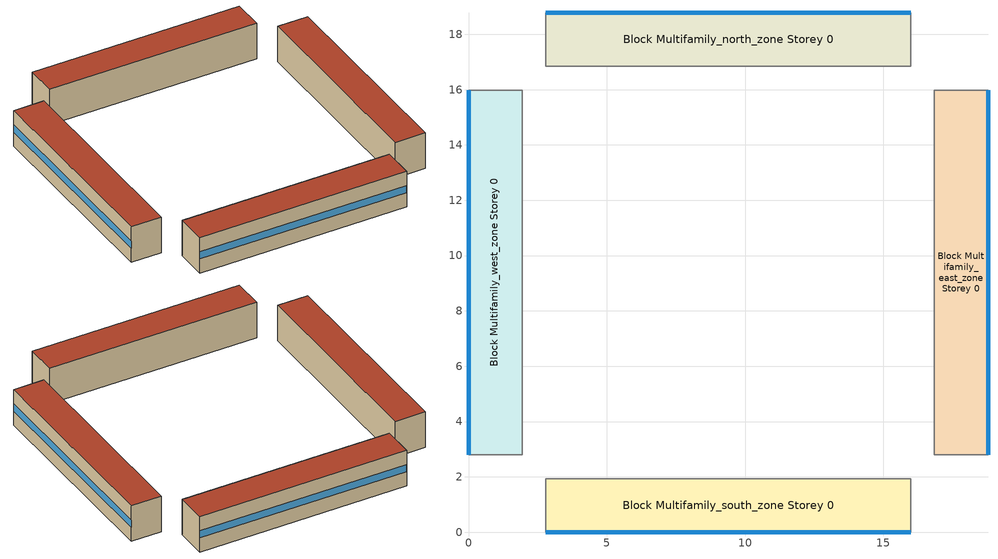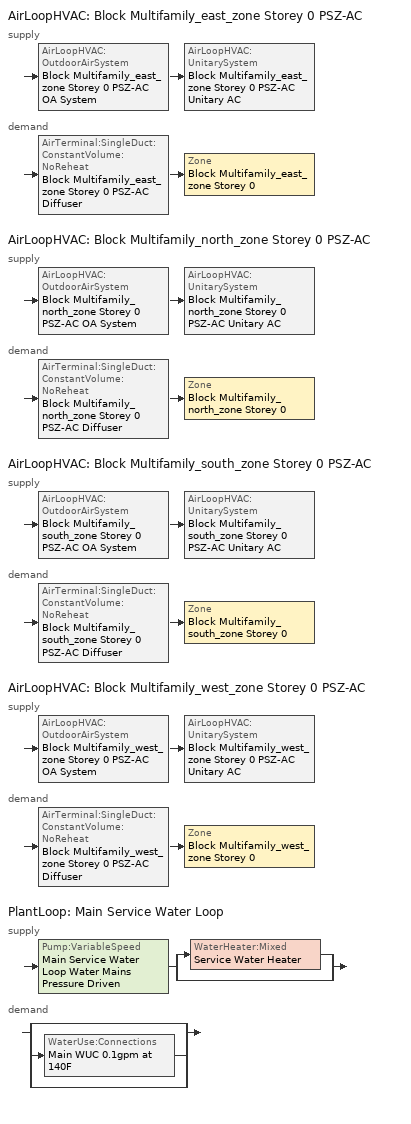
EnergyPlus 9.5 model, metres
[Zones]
Block Multifamily_south_zone Storey 0
 floor ground (Multifamily_south_zone_perimeter_bottom_floor_ffactor): 15.99,1.94 15.99,0 2.79,0 2.79,1.94 z0
 wall outside (ext_wall_wood_framed): 2.79,0 15.99,0 z0:2.38
 wall adiabatic (int_wall_default): 15.99,0 15.99,1.94 2.79,1.94 2.79,0 z0:2.38
 window (window_u_2.2596_shgc_0.3350): 2.8,0 15.98,0 z0.95:1.43
 roof outside (roof_attic_and_other): 15.99,0 15.99,1.94 2.79,1.94 2.79,0 z2.38
Block Multifamily_west_zone Storey 0
 floor ground (Multifamily_west_zone_perimeter_bottom_floor_ffactor): 1.94,15.99 1.94,2.79 0,2.79 0,15.99 z0
 wall outside (ext_wall_wood_framed): 0,15.99 0,2.79 z0:2.38
 wall adiabatic (int_wall_default): 0,2.79 1.94,2.79 1.94,15.99 0,15.99 z0:2.38
 window (window_u_2.2596_shgc_0.3350): 0,15.98 0,2.8 z0.95:1.43
 roof outside (roof_attic_and_other): 1.94,2.79 1.94,15.99 0,15.99 0,2.79 z2.38
Block Multifamily_north_zone Storey 0
 floor ground (Multifamily_north_zone_perimeter_bottom_floor_ffactor): 15.99,18.78 15.99,16.84 2.79,16.84 2.79,18.78 z0
 wall outside (ext_wall_wood_framed): 15.99,18.78 2.79,18.78 z0:2.38
 wall adiabatic (int_wall_default): 2.79,18.78 2.79,16.84 15.99,16.84 15.99,18.78 z0:2.38
 window (window_u_2.2596_shgc_0.3350): 15.98,18.78 2.8,18.78 z0.95:1.43
 roof outside (roof_attic_and_other): 15.99,16.84 15.99,18.78 2.79,18.78 2.79,16.84 z2.38
Block Multifamily_east_zone Storey 0
 floor ground (Multifamily_east_zone_perimeter_bottom_floor_ffactor): 18.78,15.99 18.78,2.79 16.84,2.79 16.84,15.99 z0
 wall outside (ext_wall_wood_framed): 18.78,2.79 18.78,15.99 z0:2.38
 wall adiabatic (int_wall_default): 18.78,15.99 16.84,15.99 16.84,2.79 18.78,2.79 z0:2.38
 window (window_u_2.2596_shgc_0.3350): 18.78,2.8 18.78,15.98 z0.95:1.43
 roof outside (roof_attic_and_other): 18.78,2.79 18.78,15.99 16.84,15.99 16.84,2.79 z2.38
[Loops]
AirLoopHVAC 'Block Multifamily_east_zone Storey 0 PSZ-AC'
 supply: AirLoopHVAC:OutdoorAirSystem 'Block Multifamily_east_zone Storey 0 PSZ-AC OA System' > AirLoopHVAC:UnitarySystem 'Block Multifamily_east_zone Storey 0 PSZ-AC Unitary AC'
 demand: AirTerminal:SingleDuct:ConstantVolume:NoReheat 'Block Multifamily_east_zone Storey 0 PSZ-AC Diffuser' > Zone 'Block Multifamily_east_zone Storey 0'
AirLoopHVAC 'Block Multifamily_north_zone Storey 0 PSZ-AC'
 supply: AirLoopHVAC:OutdoorAirSystem 'Block Multifamily_north_zone Storey 0 PSZ-AC OA System' > AirLoopHVAC:UnitarySystem 'Block Multifamily_north_zone Storey 0 PSZ-AC Unitary AC'
 demand: AirTerminal:SingleDuct:ConstantVolume:NoReheat 'Block Multifamily_north_zone Storey 0 PSZ-AC Diffuser' > Zone 'Block Multifamily_north_zone Storey 0'
AirLoopHVAC 'Block Multifamily_south_zone Storey 0 PSZ-AC'
 supply: AirLoopHVAC:OutdoorAirSystem 'Block Multifamily_south_zone Storey 0 PSZ-AC OA System' > AirLoopHVAC:UnitarySystem 'Block Multifamily_south_zone Storey 0 PSZ-AC Unitary AC'
 demand: AirTerminal:SingleDuct:ConstantVolume:NoReheat 'Block Multifamily_south_zone Storey 0 PSZ-AC Diffuser' > Zone 'Block Multifamily_south_zone Storey 0'
AirLoopHVAC 'Block Multifamily_west_zone Storey 0 PSZ-AC'
 supply: AirLoopHVAC:OutdoorAirSystem 'Block Multifamily_west_zone Storey 0 PSZ-AC OA System' > AirLoopHVAC:UnitarySystem 'Block Multifamily_west_zone Storey 0 PSZ-AC Unitary AC'
 demand: AirTerminal:SingleDuct:ConstantVolume:NoReheat 'Block Multifamily_west_zone Storey 0 PSZ-AC Diffuser' > Zone 'Block Multifamily_west_zone Storey 0'
PlantLoop 'Main Service Water Loop'
 supply: Pump:VariableSpeed 'Main Service Water Loop Water Mains Pressure Driven' > split
  | WaterHeater:Mixed 'Service Water Heater'
  | bypass
 demand: split
  | bypass
  | WaterUse:Connections 'Main WUC 0.1gpm at 140F'
  | bypass
[Building]
None: North Axis=0; Terrain=Suburbs; Loads Convergence Tolerance Value=0.04; Temperature Convergence Tolerance Value=0.4; Solar Distribution=FullInteriorAndExterior; Maximum Number of Warmup Days=25; Minimum Number of Warmup Days=6
[Site:Location]
DENVER_STAPLETON_CO_USA_WMO_724690: Latitude=39.77; Longitude=-104.87; Time Zone=-7; Elevation=1611
[SizingPeriod:DesignDay] Day of Month=21; Humidity Condition Type=Wetbulb; Barometric Pressure=83411; Rain Indicator=No; Snow Indicator=No; Daylight Saving Time Indicator=No; Solar Model Indicator=ASHRAEClearSky
Name | Month | Day Type | Maximum DryBulb Temperature | Daily DryBulb Temperature Range | Wetbulb or DewPoint at Maximum DryBulb | Wind Speed | Wind Direction | Sky Clearness
DENVER_STAPLETON Ann Htg 99.6% Condns DB | 12 | WinterDesignDay | -20 | 0 | -20 | 2.3 | 180 | 0
DENVER_STAPLETON Ann Clg .4% Condns DB=>MWB | 7 | SummerDesignDay | 34.1 | 15.2 | 15.8 | 4 | 120 | 1
[SITE:GROUNDTEMPERATURE:FCFACTORMETHOD]
January Ground Temperature=11.4; February Ground Temperature=8.1; March Ground Temperature=5.4; April Ground Temperature=4.5; May Ground Temperature=5.8; June Ground Temperature=8.3; July Ground Temperature=10.9; August Ground Temperature=13; September Ground Temperature=15.6; October Ground Temperature=17.7; November Ground Temperature=18.8; December Ground Temperature=15.1
[MATERIAL] Thermal Absorptance=0.9; Solar Absorptance=0.7
Name | Roughness | Thickness | Conductivity | Density | Specific Heat | Visible Absorptance
g01_13mm_gypsum_board | Smooth | 0.0127 | 0.16 | 800 | 1090 | 0.5
f07_25mm_stucco | Smooth | 0.0254 | 0.72 | 1856 | 840 | 0.7
g01_16mm_gypsum_board | MediumSmooth | 0.0159 | 0.16 | 800 | 1090 | 0.7
f12_asphalt_shingles | VeryRough | 0.0032 | 0.04 | 1120 | 1260 | 0.7
g02_16mm_plywood | Smooth | 0.0159 | 0.12 | 544 | 1210 | 0.7
[MATERIAL:NOMASS]
wall_ins_layer_R_2.3680: Roughness=VeryRough; Thermal Resistance=2.368; Thermal Absorptance=0.9; Solar Absorptance=0.7; Visible Absorptance=0.8
[WINDOWMATERIAL:SIMPLEGLAZINGSYSTEM]
glazing_u_2.2596_shgc_0.3350: UFactor=2.25958; Solar Heat Gain Coefficient=0.335
[CONSTRUCTION]
int_wall_default: g01_13mm_gypsum_board, g01_13mm_gypsum_board
ext_wall_wood_framed: f07_25mm_stucco, g01_16mm_gypsum_board, wall_ins_layer_R_2.3680, g01_16mm_gypsum_board
roof_attic_and_other: f12_asphalt_shingles, g02_16mm_plywood, g01_16mm_gypsum_board
window_u_2.2596_shgc_0.3350: glazing_u_2.2596_shgc_0.3350
[CONSTRUCTION:FFACTORGROUNDFLOOR] FFactor=1.3; Area=25.5832; PerimeterExposed=13.1925
Multifamily_south_zone_perimeter_bottom_floor_ffactor; Multifamily_west_zone_perimeter_bottom_floor_ffactor; Multifamily_north_zone_perimeter_bottom_floor_ffactor; Multifamily_east_zone_perimeter_bottom_floor_ffactor
[ZONE] Type=1; Multiplier=1; Ceiling Height=autocalculate; Volume=autocalculate; Floor Area=autocalculate; Part of Total Floor Area=Yes
Block Multifamily_south_zone Storey 0; Block Multifamily_west_zone Storey 0; Block Multifamily_north_zone Storey 0; Block Multifamily_east_zone Storey 0
[ZONELIST]
zone_list_Multifamily: Block Multifamily_south_zone Storey 0, Block Multifamily_west_zone Storey 0, Block Multifamily_north_zone Storey 0, Block Multifamily_east_zone Storey 0
[PEOPLE]
Multifamily_ppl: Zone or ZoneList=zone_list_Multifamily; Number of People Schedule=bldg_occ_sch; Number of People Calculation Method=People/Area; People per Zone Floor Area=9.77205e-06; Fraction Radiant=0.3; Sensible Heat Fraction=autocalculate; Activity Level Schedule=activity_sch; Carbon Dioxide Generation Rate=3.82e-08; Enable ASHRAE 55 Comfort Warnings=No; Mean Radiant Temperature Calculation Type=ZoneAveraged; Clothing Insulation Calculation Method=ClothingInsulationSchedule
[LIGHTS]
Multifamily_lgt: Zone or ZoneList=zone_list_Multifamily; Schedule=bldg_light_sch; Design Level Calculation Method=Watts/Area; Watts per Zone Floor Area=14.9415; Return Air Fraction=0; Fraction Radiant=0.7; Fraction Visible=0.2; Fraction Replaceable=1; EndUse Subcategory=General; Return Air Fraction Calculated from Plenum Temperature=No; Return Air Fraction Function of Plenum Temperature Coefficient 1=0; Return Air Fraction Function of Plenum Temperature Coefficient 2=0
[ELECTRICEQUIPMENT]
Multifamily_eqp: Zone or ZoneList=zone_list_Multifamily; Schedule=bldg_electric_equipment_sch; Design Level Calculation Method=Watts/Area; Watts per Zone Floor Area=2.79231; Fraction Latent=0; Fraction Radiant=0.5; Fraction Lost=0; EndUse Subcategory=General
[GASEQUIPMENT]
Multifamily_gas_equipment: Zone or ZoneList=Block Multifamily_north_zone Storey 0; Schedule=bldg_gas_equipment_sch; Design Level Calculation Method=EquipmentLevel; Design Level=300.8; Fraction Latent=0.1; Fraction Radiant=0.2; Fraction Lost=0.7; Carbon Dioxide Generation Rate=0; EndUse Subcategory=General
[ZONEINFILTRATION:DESIGNFLOWRATE] Constant Term Coefficient=0; Temperature Term Coefficient=0; Velocity Term Coefficient=0.224; Velocity Squared Term Coefficient=0
Name | Zone or ZoneList | Schedule | Design Flow Rate Calculation Method | Flow per Exterior Surface Area | Design Flow Rate
Multifamily_inf | zone_list_Multifamily | bldg_infiltration_sch | Flow/ExteriorArea | 0.002032
Multifamily_door_infiltration | Block Multifamily_south_zone Storey 0 | bldg_door_infiltration_sch | Flow/Zone |  | 0.02032
[EXTERIOR:LIGHTS]
Multifamily_ext_lgt: Schedule=bldg_ext_light_sch; Design Level=160; Control Option=AstronomicalClock; EndUse Subcategory=General
[DESIGNSPECIFICATION:OUTDOORAIR]
design_oa: Outdoor Air Method=Sum; Outdoor Air Flow per Person=0.00236; Outdoor Air Flow per Zone Floor Area=0.0003; Outdoor Air Flow per Zone=0; Outdoor Air Flow Air Changes per Hour=0
[Sizing:Zone] Zone Cooling Design Supply Air Temperature Input Method=SupplyAirTemperature; Zone Cooling Design Supply Air Temperature=12.7778; Zone Cooling Design Supply Air Temperature Difference=11.11; Zone Heating Design Supply Air Temperature Input Method=SupplyAirTemperature; Zone Heating Design Supply Air Temperature=50; Zone Heating Design Supply Air Temperature Difference=11.11; Zone Cooling Design Supply Air Humidity Ratio=0.0085; Zone Heating Design Supply Air Humidity Ratio=0.008; Design Specification Outdoor Air Object=design_oa; Cooling Design Air Flow Method=DesignDay; Cooling Design Air Flow Rate=0; Cooling Minimum Air Flow per Zone Floor Area=0.000762; Cooling Minimum Air Flow=0; Cooling Minimum Air Flow Fraction=0; Heating Design Air Flow Method=DesignDay; Heating Design Air Flow Rate=0; Heating Maximum Air Flow per Zone Floor Area=0.002032; Heating Maximum Air Flow=0.141576; Heating Maximum Air Flow Fraction=0.3; Account for Dedicated Outdoor Air System=No
Block Multifamily_east_zone Storey 0; Block Multifamily_north_zone Storey 0; Block Multifamily_south_zone Storey 0; Block Multifamily_west_zone Storey 0
[Sizing:System] Type of Load to Size On=Sensible; Design Outdoor Air Flow Rate=Autosize; Central Heating Maximum System Air Flow Ratio=1; Preheat Design Temperature=7.22222; Preheat Design Humidity Ratio=0.008; Precool Design Temperature=12.7778; Precool Design Humidity Ratio=0.008; Central Cooling Design Supply Air Temperature=12.7778; Central Heating Design Supply Air Temperature=50; Type of Zone Sum to Use=Coincident; 100 Outdoor Air in Cooling=No; 100 Outdoor Air in Heating=No; Central Cooling Design Supply Air Humidity Ratio=0.0085; Central Heating Design Supply Air Humidity Ratio=0.008; Cooling Supply Air Flow Rate Method=DesignDay; Cooling Supply Air Flow Rate=0; Cooling Supply Air Flow Rate Per Floor Area=0.00996765; Cooling Fraction of Autosized Cooling Supply Air Flow Rate=1; Cooling Supply Air Flow Rate Per Unit Cooling Capacity=3.94755e-05; Heating Supply Air Flow Rate Method=DesignDay; Heating Supply Air Flow Rate=0; Heating Supply Air Flow Rate Per Floor Area=0.00996765; Heating Fraction of Autosized Heating Supply Air Flow Rate=1; Heating Fraction of Autosized Cooling Supply Air Flow Rate=1; Heating Supply Air Flow Rate Per Unit Heating Capacity=3.15882e-05; System Outdoor Air Method=ZoneSum; Zone Maximum Outdoor Air Fraction=1; Cooling Design Capacity Method=CoolingDesignCapacity; Cooling Design Capacity=Autosize; Cooling Design Capacity Per Floor Area=234.7; Fraction of Autosized Cooling Design Capacity=1; Heating Design Capacity Method=HeatingDesignCapacity; Heating Design Capacity=Autosize; Heating Design Capacity Per Floor Area=157; Fraction of Autosized Heating Design Capacity=1; Central Cooling Capacity Control Method=OnOff
Block Multifamily_east_zone Storey 0 PSZ-AC; Block Multifamily_north_zone Storey 0 PSZ-AC; Block Multifamily_south_zone Storey 0 PSZ-AC; Block Multifamily_west_zone Storey 0 PSZ-AC
[Sizing:Plant]
Main Service Water Loop: Loop Type=Heating; Design Loop Exit Temperature=60; Loop Design Temperature Difference=5; Sizing Option=NonCoincident; Zone Timesteps in Averaging Window=1; Coincident Sizing Factor Mode=None
[ZONECONTROL:THERMOSTAT]
zone_list_Multifamily Thermostat: Zone or ZoneList=zone_list_Multifamily; Control Type Schedule=zone_list_Multifamily Thermostat Schedule; Control 1=zone_list_Multifamily Thermostat DualSP; Temperature Difference Between Cutout And Setpoint=0
[THERMOSTATSETPOINT:DUALSETPOINT]
zone_list_Multifamily Thermostat DualSP: Heating Setpoint Temperature Schedule=bldg_htg_setp_sch; Cooling Setpoint Temperature Schedule=bldg_clg_setp_sch
[AirTerminal:SingleDuct:ConstantVolume:NoReheat] Availability Schedule=always_on; Maximum Air Flow Rate=AutoSize
Block Multifamily_east_zone Storey 0 PSZ-AC Diffuser; Block Multifamily_north_zone Storey 0 PSZ-AC Diffuser; Block Multifamily_south_zone Storey 0 PSZ-AC Diffuser; Block Multifamily_west_zone Storey 0 PSZ-AC Diffuser
[Zone equipment]
Block Multifamily_east_zone Storey 0: Block Multifamily_east_zone Storey 0 PSZ-AC Diffuser
Block Multifamily_north_zone Storey 0: Block Multifamily_north_zone Storey 0 PSZ-AC Diffuser
Block Multifamily_south_zone Storey 0: Block Multifamily_south_zone Storey 0 PSZ-AC Diffuser
Block Multifamily_west_zone Storey 0: Block Multifamily_west_zone Storey 0 PSZ-AC Diffuser
[Fan:OnOff] Availability Schedule=bldg_hvac_operation_sch; Fan Total Efficiency=0.9; Pressure Rise=622.722; Maximum Flow Rate=Autosize; Motor Efficiency=1; Motor In Airstream Fraction=1; EndUse Subcategory=General
Name | Fan Power Ratio Function of Speed Ratio Curve | Fan Efficiency Ratio Function of Speed Ratio Curve
Block Multifamily_east_zone Storey 0 PSZ-AC Fan | Fan On Off Power Curve | Fan On Off Efficiency Curve
Block Multifamily_north_zone Storey 0 PSZ-AC Fan | Fan On Off Power Curve 1 | Fan On Off Efficiency Curve 1
Block Multifamily_south_zone Storey 0 PSZ-AC Fan | Fan On Off Power Curve 2 | Fan On Off Efficiency Curve 2
Block Multifamily_west_zone Storey 0 PSZ-AC Fan | Fan On Off Power Curve 3 | Fan On Off Efficiency Curve 3
[Coil:Cooling:DX:SingleSpeed] Availability Schedule=always_on; Gross Rated Total Cooling Capacity=Autosize; Gross Rated Sensible Heat Ratio=Autosize; Gross Rated Cooling COP=3.91157; Rated Air Flow Rate=Autosize; Rated Evaporator Fan Power Per Volume Flow Rate=773.3; Minimum Outdoor DryBulb Temperature for Compressor Operation=-25; Condenser Type=AirCooled; Evaporative Condenser Effectiveness=0; Evaporative Condenser Air Flow Rate=Autosize; Evaporative Condenser Pump Rated Power Consumption=Autosize; Crankcase Heater Capacity=0; Maximum Outdoor DryBulb Temperature for Crankcase Heater Operation=0; Basin Heater Capacity=0; Basin Heater Setpoint Temperature=10
Name | Total Cooling Capacity Function of Temperature Curve | Total Cooling Capacity Function of Flow Fraction Curve | Energy Input Ratio Function of Temperature Curve | Energy Input Ratio Function of Flow Fraction Curve | Part Load Fraction Correlation Curve
Block Multifamily_east_zone Storey 0 PSZ-AC 1spd DX AC Clg Coil | Curve Biquadratic 3 | Curve Quadratic 4 | Curve Biquadratic 4 | Curve Quadratic 5 | Curve Quadratic 6
Block Multifamily_north_zone Storey 0 PSZ-AC 1spd DX AC Clg Coil | Curve Biquadratic 7 | Curve Quadratic 10 | Curve Biquadratic 8 | Curve Quadratic 11 | Curve Quadratic 12
Block Multifamily_south_zone Storey 0 PSZ-AC 1spd DX AC Clg Coil | Curve Biquadratic 11 | Curve Quadratic 16 | Curve Biquadratic 12 | Curve Quadratic 17 | Curve Quadratic 18
Block Multifamily_west_zone Storey 0 PSZ-AC 1spd DX AC Clg Coil | Curve Biquadratic 15 | Curve Quadratic 22 | Curve Biquadratic 16 | Curve Quadratic 23 | Curve Quadratic 24
[Coil:Heating:Electric] Availability Schedule=always_on; Efficiency=1; Nominal Capacity=Autosize
Block Multifamily_east_zone Storey 0 PSZ-AC Electric Backup Htg Coil; Block Multifamily_north_zone Storey 0 PSZ-AC Electric Backup Htg Coil; Block Multifamily_south_zone Storey 0 PSZ-AC Electric Backup Htg Coil; Block Multifamily_west_zone Storey 0 PSZ-AC Electric Backup Htg Coil
[Coil:Heating:Fuel] Availability Schedule=always_on; Fuel Type=NaturalGas; Burner Efficiency=0.8; Nominal Capacity=AutoSize; Parasitic Electric Load=0; Parasitic Fuel Load=0
Block Multifamily_east_zone Storey 0 PSZ-AC Gas Htg Coil; Block Multifamily_north_zone Storey 0 PSZ-AC Gas Htg Coil; Block Multifamily_south_zone Storey 0 PSZ-AC Gas Htg Coil; Block Multifamily_west_zone Storey 0 PSZ-AC Gas Htg Coil
[AirLoopHVAC:UnitarySystem] Control Type=Load; Dehumidification Control Type=None; Availability Schedule=always_on; Fan Placement=DrawThrough; Supply Air Fan Operating Mode Schedule=always_on; DX Heating Coil Sizing Ratio=1; Use DOAS DX Cooling Coil=No; Minimum Supply Air Temperature=2; Latent Load Control=SensibleOnlyLoadControl; Cooling Supply Air Flow Rate=Autosize; Heating Supply Air Flow Rate=Autosize; No Load Supply Air Flow Rate=Autosize; Maximum Supply Air Temperature=80; Maximum Outdoor DryBulb Temperature for Supplemental Heater Operation=21; Maximum Cycling Rate=2.5; Heat Pump Time Constant=60; Fraction of OnCycle Power Use=0.01; Heat Pump Fan Delay Time=60; Ancillary OnCycle Electric Power=0; Ancillary OffCycle Electric Power=0
Name | Controlling Zone or Thermostat Location | Supply Fan | Heating Coil | Cooling Coil | Supplemental Heating Coil
Block Multifamily_east_zone Storey 0 PSZ-AC Unitary AC | Block Multifamily_east_zone Storey 0 | Block Multifamily_east_zone Storey 0 PSZ-AC Fan | Block Multifamily_east_zone Storey 0 PSZ-AC Gas Htg Coil | Block Multifamily_east_zone Storey 0 PSZ-AC 1spd DX AC Clg Coil | Block Multifamily_east_zone Storey 0 PSZ-AC Electric Backup Htg Coil
Block Multifamily_north_zone Storey 0 PSZ-AC Unitary AC | Block Multifamily_north_zone Storey 0 | Block Multifamily_north_zone Storey 0 PSZ-AC Fan | Block Multifamily_north_zone Storey 0 PSZ-AC Gas Htg Coil | Block Multifamily_north_zone Storey 0 PSZ-AC 1spd DX AC Clg Coil | Block Multifamily_north_zone Storey 0 PSZ-AC Electric Backup Htg Coil
Block Multifamily_south_zone Storey 0 PSZ-AC Unitary AC | Block Multifamily_south_zone Storey 0 | Block Multifamily_south_zone Storey 0 PSZ-AC Fan | Block Multifamily_south_zone Storey 0 PSZ-AC Gas Htg Coil | Block Multifamily_south_zone Storey 0 PSZ-AC 1spd DX AC Clg Coil | Block Multifamily_south_zone Storey 0 PSZ-AC Electric Backup Htg Coil
Block Multifamily_west_zone Storey 0 PSZ-AC Unitary AC | Block Multifamily_west_zone Storey 0 | Block Multifamily_west_zone Storey 0 PSZ-AC Fan | Block Multifamily_west_zone Storey 0 PSZ-AC Gas Htg Coil | Block Multifamily_west_zone Storey 0 PSZ-AC 1spd DX AC Clg Coil | Block Multifamily_west_zone Storey 0 PSZ-AC Electric Backup Htg Coil
[Controller:OutdoorAir] Minimum Outdoor Air Flow Rate=Autosize; Maximum Outdoor Air Flow Rate=Autosize; Economizer Control Type=NoEconomizer; Economizer Control Action Type=ModulateFlow; Economizer Maximum Limit DryBulb Temperature=28; Economizer Maximum Limit Enthalpy=64000; Lockout Type=NoLockout; Minimum Limit Type=FixedMinimum; Minimum Outdoor Air Schedule=always_on; High Humidity Control=No; Control High Indoor Humidity Based on Outdoor Humidity Ratio=Yes; Heat Recovery Bypass Control Type=BypassWhenWithinEconomizerLimits
Name | Mechanical Ventilation Controller
Block Multifamily_east_zone Storey 0 PSZ-AC OA System Controller | Controller Mechanical Ventilation 1
Block Multifamily_north_zone Storey 0 PSZ-AC OA System Controller | Controller Mechanical Ventilation 2
Block Multifamily_south_zone Storey 0 PSZ-AC OA System Controller | Controller Mechanical Ventilation 3
Block Multifamily_west_zone Storey 0 PSZ-AC OA System Controller | Controller Mechanical Ventilation 4
[Controller:MechanicalVentilation] Availability Schedule=always_on; Demand Controlled Ventilation=No; System Outdoor Air Method=ZoneSum
Name | Zone or ZoneList 1
Controller Mechanical Ventilation 1 | Block Multifamily_east_zone Storey 0
Controller Mechanical Ventilation 2 | Block Multifamily_north_zone Storey 0
Controller Mechanical Ventilation 3 | Block Multifamily_south_zone Storey 0
Controller Mechanical Ventilation 4 | Block Multifamily_west_zone Storey 0
[AirLoopHVAC] Design Supply Air Flow Rate=AutoSize; Design Return Air Flow Fraction of Supply Air Flow=1
Block Multifamily_east_zone Storey 0 PSZ-AC; Block Multifamily_north_zone Storey 0 PSZ-AC; Block Multifamily_south_zone Storey 0 PSZ-AC; Block Multifamily_west_zone Storey 0 PSZ-AC
[Pump:VariableSpeed]
Main Service Water Loop Water Mains Pressure Driven: Design Maximum Flow Rate=Autosize; Design Pump Head=0.001; Design Power Consumption=Autosize; Motor Efficiency=1; Fraction of Motor Inefficiencies to Fluid Stream=0; Coefficient 1 of the Part Load Performance Curve=0; Coefficient 2 of the Part Load Performance Curve=1; Coefficient 3 of the Part Load Performance Curve=0; Coefficient 4 of the Part Load Performance Curve=0; Design Minimum Flow Rate=0; Pump Control Type=Continuous; Skin Loss Radiative Fraction=0.5; Design Power Sizing Method=PowerPerFlowPerPressure; Design Electric Power per Unit Flow Rate=348701.1; Design Shaft Power per Unit Flow Rate per Unit Head=1.28205; Design Minimum Flow Rate Fraction=0; EndUse Subcategory=General
[WaterHeater:Mixed]
Service Water Heater: Tank Volume=Autosize; Setpoint Temperature Schedule=Service Water Loop Temp - 140F; Deadband Temperature Difference=2; Maximum Temperature Limit=60; Heater Control Type=Cycle; Heater Maximum Capacity=Autosize; Heater Ignition Minimum Flow Rate=0; Heater Ignition Delay=0; Heater Fuel Type=NaturalGas; Heater Thermal Efficiency=0.8; Off Cycle Parasitic Fuel Consumption Rate=1875.65; Off Cycle Parasitic Fuel Type=NaturalGas; Off Cycle Parasitic Heat Fraction to Tank=0.8; On Cycle Parasitic Fuel Consumption Rate=1875.65; On Cycle Parasitic Fuel Type=NaturalGas; On Cycle Parasitic Heat Fraction to Tank=0; Ambient Temperature Indicator=Schedule; Ambient Temperature Schedule=Water Heater Ambient Temp Schedule - 71.6f; Off Cycle Loss Coefficient to Ambient Temperature=6; Off Cycle Loss Fraction to Zone=1; On Cycle Loss Coefficient to Ambient Temperature=6; On Cycle Loss Fraction to Zone=1; Use Side Effectiveness=1; Source Side Effectiveness=1; Use Side Design Flow Rate=Autosize; Source Side Design Flow Rate=Autosize; Indirect Water Heating Recovery Time=1.5; Source Side Flow Control Mode=IndirectHeatPrimarySetpoint; EndUse Subcategory=General
[WaterHeater:Sizing]
Service Water Heater: Design Mode=PeakDraw; Time Storage Can Meet Peak Draw=0.538503; Time for Tank Recovery=1.5; Nominal Tank Volume for Autosizing Plant Connections=1
[PlantLoop]
Main Service Water Loop: Fluid Type=Water; Plant Equipment Operation Scheme=Main Service Water Loop Operation Schemes; Maximum Loop Temperature=60; Minimum Loop Temperature=10; Maximum Loop Flow Rate=Autosize; Minimum Loop Flow Rate=0; Plant Loop Volume=Autocalculate; Load Distribution Scheme=Optimal; Plant Loop Demand Calculation Scheme=SingleSetpoint
[PlantEquipmentList]
Main Service Water Loop Heating Equipment List: Service Water Heater
[PlantEquipmentOperation:HeatingLoad]
Main Service Water Loop Heating Operation Scheme: Load Range 1 Lower Limit=0; Load Range 1 Upper Limit=1000000000; Range 1 Equipment List=Main Service Water Loop Heating Equipment List
[PlantEquipmentOperationSchemes]
Main Service Water Loop Operation Schemes: Control Scheme 1=Main Service Water Loop Heating Operation Scheme; Control Scheme 1 Schedule=always_on
[AvailabilityManager:Scheduled] Schedule=always_on
Block Multifamily_east_zone Storey 0 PSZ-AC OA System Availability Manager; Block Multifamily_north_zone Storey 0 PSZ-AC OA System Availability Manager; Block Multifamily_south_zone Storey 0 PSZ-AC OA System Availability Manager; Block Multifamily_west_zone Storey 0 PSZ-AC OA System Availability Manager
[AvailabilityManager:NightCycle] Applicability Schedule=always_on; Fan Schedule=always_on; Control Type=CycleOnAny; Thermostat Tolerance=1; Cycling Run Time Control Type=FixedRunTime; Cycling Run Time=1800
Availability Manager Night Cycle 1; Availability Manager Night Cycle 2; Availability Manager Night Cycle 3; Availability Manager Night Cycle 4
[SetpointManager:Scheduled]
Service hot water setpoint manager: Control Variable=Temperature; Schedule=Service Water Loop Temp - 140F
[SetpointManager:SingleZone:Reheat] Control Variable=Temperature; Minimum Supply Air Temperature=12.7778; Maximum Supply Air Temperature=50
Name | Control Zone | Setpoint Node or NodeList
Block Multifamily_east_zone Storey 0 Setpoint Manager SZ Reheat | Block Multifamily_east_zone Storey 0 | Block Multifamily_east_zone Storey 0 PSZ-AC Supply Outlet Node
Block Multifamily_north_zone Storey 0 Setpoint Manager SZ Reheat | Block Multifamily_north_zone Storey 0 | Block Multifamily_north_zone Storey 0 PSZ-AC Supply Outlet Node
Block Multifamily_south_zone Storey 0 Setpoint Manager SZ Reheat | Block Multifamily_south_zone Storey 0 | Block Multifamily_south_zone Storey 0 PSZ-AC Supply Outlet Node
Block Multifamily_west_zone Storey 0 Setpoint Manager SZ Reheat | Block Multifamily_west_zone Storey 0 | Block Multifamily_west_zone Storey 0 PSZ-AC Supply Outlet Node
[SetpointManager:MixedAir] Control Variable=Temperature
Name | Setpoint Node or NodeList
Block Multifamily_east_zone Storey 0 PSZ-AC Mixed Air Node OS Default SPM | Block Multifamily_east_zone Storey 0 PSZ-AC Mixed Air Node
Block Multifamily_north_zone Storey 0 PSZ-AC Mixed Air Node OS Default SPM | Block Multifamily_north_zone Storey 0 PSZ-AC Mixed Air Node
Block Multifamily_south_zone Storey 0 PSZ-AC Mixed Air Node OS Default SPM | Block Multifamily_south_zone Storey 0 PSZ-AC Mixed Air Node
Block Multifamily_west_zone Storey 0 PSZ-AC Mixed Air Node OS Default SPM | Block Multifamily_west_zone Storey 0 PSZ-AC Mixed Air Node
[WaterUse:Equipment]
Main Service Water Use 0.1gpm at 140F: EndUse Subcategory=General; Peak Flow Rate=6.309e-06; Flow Rate Fraction Schedule=bldg_swh_use_sch; Target Temperature Schedule=Mixed Water At Faucet Temp - 140F; Sensible Fraction Schedule=Fraction Sensible - 0.2; Latent Fraction Schedule=Fraction Latent - 0.05
[WaterUse:Connections]
Main WUC 0.1gpm at 140F: Drain Water Heat Exchanger Type=None; Drain Water Heat Exchanger Destination=Plant; Water Use Equipment 1=Main Service Water Use 0.1gpm at 140F
[Schedule:Day:Interval]
Fraction Latent - 0.05 Default: No, 24:00, 0.05
Fraction Sensible - 0.2 Default: No, 24:00, 0.2
Mixed Water At Faucet Temp - 140F Default; Service Water Loop Temp - 140F Default: No, 24:00, 60
Water Heater Ambient Temp Schedule - 71.6f Default: No, 24:00, 22
[Schedule:Week:Daily]
Fraction Latent - 0.05 Week Rule - Jan1-Dec31: Fraction Latent - 0.05 Default, Fraction Latent - 0.05 Default, Fraction Latent - 0.05 Default, Fraction Latent - 0.05 Default, Fraction Latent - 0.05 Default, Fraction Latent - 0.05 Default, Fraction Latent - 0.05 Default, Fraction Latent - 0.05 Default, Fraction Latent - 0.05 Default, Fraction Latent - 0.05 Default, Fraction Latent - 0.05 Default, Fraction Latent - 0.05 Default
Fraction Sensible - 0.2 Week Rule - Jan1-Dec31: Fraction Sensible - 0.2 Default, Fraction Sensible - 0.2 Default, Fraction Sensible - 0.2 Default, Fraction Sensible - 0.2 Default, Fraction Sensible - 0.2 Default, Fraction Sensible - 0.2 Default, Fraction Sensible - 0.2 Default, Fraction Sensible - 0.2 Default, Fraction Sensible - 0.2 Default, Fraction Sensible - 0.2 Default, Fraction Sensible - 0.2 Default, Fraction Sensible - 0.2 Default
Mixed Water At Faucet Temp - 140F Week Rule - Jan1-Dec31: Mixed Water At Faucet Temp - 140F Default, Mixed Water At Faucet Temp - 140F Default, Mixed Water At Faucet Temp - 140F Default, Mixed Water At Faucet Temp - 140F Default, Mixed Water At Faucet Temp - 140F Default, Mixed Water At Faucet Temp - 140F Default, Mixed Water At Faucet Temp - 140F Default, Mixed Water At Faucet Temp - 140F Default, Mixed Water At Faucet Temp - 140F Default, Mixed Water At Faucet Temp - 140F Default, Mixed Water At Faucet Temp - 140F Default, Mixed Water At Faucet Temp - 140F Default
Service Water Loop Temp - 140F Week Rule - Jan1-Dec31: Service Water Loop Temp - 140F Default, Service Water Loop Temp - 140F Default, Service Water Loop Temp - 140F Default, Service Water Loop Temp - 140F Default, Service Water Loop Temp - 140F Default, Service Water Loop Temp - 140F Default, Service Water Loop Temp - 140F Default, Service Water Loop Temp - 140F Default, Service Water Loop Temp - 140F Default, Service Water Loop Temp - 140F Default, Service Water Loop Temp - 140F Default, Service Water Loop Temp - 140F Default
Water Heater Ambient Temp Schedule - 71.6f Week Rule - Jan1-Dec31: Water Heater Ambient Temp Schedule - 71.6f Default, Water Heater Ambient Temp Schedule - 71.6f Default, Water Heater Ambient Temp Schedule - 71.6f Default, Water Heater Ambient Temp Schedule - 71.6f Default, Water Heater Ambient Temp Schedule - 71.6f Default, Water Heater Ambient Temp Schedule - 71.6f Default, Water Heater Ambient Temp Schedule - 71.6f Default, Water Heater Ambient Temp Schedule - 71.6f Default, Water Heater Ambient Temp Schedule - 71.6f Default, Water Heater Ambient Temp Schedule - 71.6f Default, Water Heater Ambient Temp Schedule - 71.6f Default, Water Heater Ambient Temp Schedule - 71.6f Default
[Schedule:Year]
Fraction Latent - 0.05: Fraction Latent - 0.05 Week Rule - Jan1-Dec31, 1, 1, 12, 31
Fraction Sensible - 0.2: Fraction Sensible - 0.2 Week Rule - Jan1-Dec31, 1, 1, 12, 31
Mixed Water At Faucet Temp - 140F: Mixed Water At Faucet Temp - 140F Week Rule - Jan1-Dec31, 1, 1, 12, 31
Service Water Loop Temp - 140F: Service Water Loop Temp - 140F Week Rule - Jan1-Dec31, 1, 1, 12, 31
Water Heater Ambient Temp Schedule - 71.6f: Water Heater Ambient Temp Schedule - 71.6f Week Rule - Jan1-Dec31, 1, 1, 12, 31
[SCHEDULE:COMPACT]
zone_list_Multifamily Thermostat Schedule: Through: 12/31, For: AllDays, Until: 24:00, 4
[SCHEDULE:FILE] File=/qfs/projects/elecload_modelfram/simulations/urbanbemtest0629/input/schedules/SITE_00002_schedules.csv; Rows to Skip at Top=1; Number of Hours of Data=8760; Column Separator=Comma; Interpolate to Timestep=No
Name | Column Number
bldg_occ_sch | 2
bldg_swh_use_sch | 3
bldg_electric_equipment_sch | 4
bldg_gas_equipment_sch | 5
bldg_light_sch | 6
bldg_ext_light_sch | 7
bldg_hvac_operation_sch | 8
bldg_clg_setp_sch | 9
bldg_htg_setp_sch | 10
bldg_infiltration_sch | 11
bldg_door_infiltration_sch | 12
activity_sch | 13
always_on | 14
[Curve:Quadratic]
Name | Coefficient1 Constant | Coefficient2 x | Coefficient3 x2 | Minimum Value of x | Maximum Value of x | Minimum Curve Output | Maximum Curve Output
Curve Quadratic 4; Curve Quadratic 5; Curve Quadratic 10; Curve Quadratic 11; Curve Quadratic 16; Curve Quadratic 17; Curve Quadratic 22; Curve Quadratic 23 | 1 | 0 | 0 | -100 | 100
Curve Quadratic 6; Curve Quadratic 12; Curve Quadratic 18; Curve Quadratic 24 | 0.909496 | 0.0986477 | -0.00819488 | 0 | 1 | 0.7 | 1
[Curve:Cubic] Coefficient1 Constant=1; Coefficient2 x=0; Coefficient3 x2=0; Coefficient4 x3=0; Minimum Value of x=0; Maximum Value of x=1
Fan On Off Efficiency Curve; Fan On Off Efficiency Curve 1; Fan On Off Efficiency Curve 2; Fan On Off Efficiency Curve 3
[Curve:Exponent] Coefficient1 Constant=1; Coefficient2 Constant=0; Coefficient3 Constant=0; Minimum Value of x=0; Maximum Value of x=1
Fan On Off Power Curve; Fan On Off Power Curve 1; Fan On Off Power Curve 2; Fan On Off Power Curve 3
[Curve:Biquadratic] Minimum Value of x=-100; Maximum Value of x=100; Minimum Value of y=-100; Maximum Value of y=100
Name | Coefficient1 Constant | Coefficient2 x | Coefficient3 x2 | Coefficient4 y | Coefficient5 y2 | Coefficient6 xy
Curve Biquadratic 3; Curve Biquadratic 7; Curve Biquadratic 11; Curve Biquadratic 15 | 0.971212 | -0.0152755 | 0.00144345 | -0.00039321 | -6.8364e-06 | -0.000290596
Curve Biquadratic 4; Curve Biquadratic 8; Curve Biquadratic 12; Curve Biquadratic 16 | 0.286871 | 0.0239022 | -0.000810648 | 0.0134585 | 0.000338936 | -0.000487004
